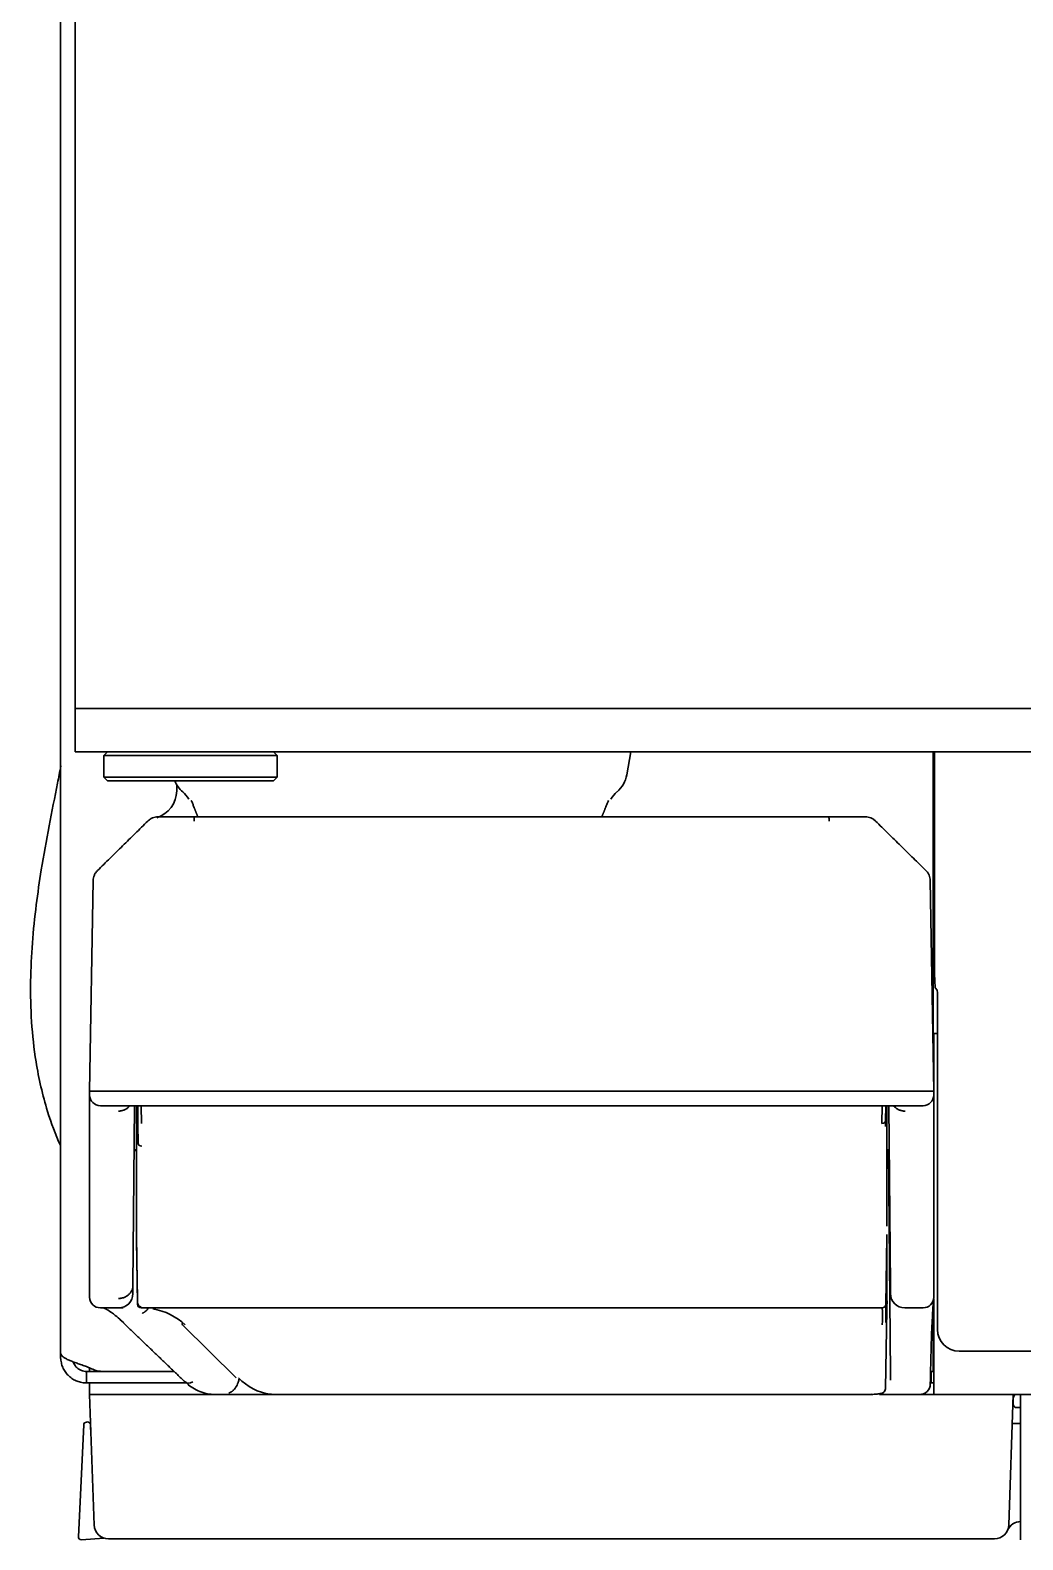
# Model space of a CAD drawing. Header units: inches. Extents: x 90 to 4162, y -443 to 3471.
# Drawn here: x 2248.8 to 2317.6, y 1241.9 to 1346.4 of the extents above; entities that cross this region are included whole.
import ezdxf

# ---------------------------------------------------------------- set-up
doc = ezdxf.new("R2010")
doc.units = ezdxf.units.IN
doc.layers.add('1', color=7, linetype='Continuous', true_color=0xffffff)
doc.layers.add('4', color=7, linetype='Continuous', true_color=0xffffff)

msp = doc.modelspace()

# ---------------------------------------------------------------- linework, layer by layer
at = {"layer": '1', "color": 7, "linetype": 'Continuous', "lineweight": 35}
for p, q in [((2251.89, 2262.96), (2251.89, 1299.46)), ((2250.89, 1254.81), (2250.89, 2249.66)), ((2251.89, 1299.46), (2253.89, 1299.46)), ((2251.89, 1296.46), (2251.89, 1299.46)), ((2253.89, 1299.46), (2251.89, 1299.46)), ((2253.89, 1299.46), (2433.06, 1299.46)), ((2433.06, 1299.46), (2253.89, 1299.46)), ((2251.89, 1296.46), (2253.89, 1296.46)), ((2253.89, 1296.46), (2433.06, 1296.46)), ((2254.14, 1296.46), (2253.89, 1296.21)), ((2265.89, 1296.21), (2265.64, 1296.46)), ((2290.11, 1294.87), (2290.39, 1296.46)), ((2311.35, 1275.03), (2311.35, 1296.46)), ((2253.89, 1296.21), (2265.89, 1296.21)), ((2253.89, 1296.21), (2253.89, 1294.71)), ((2265.89, 1294.71), (2265.89, 1296.21)), ((2253.89, 1294.71), (2254.14, 1294.46)), ((2265.89, 1294.71), (2253.89, 1294.71)), ((2265.64, 1294.46), (2254.14, 1294.46)), ((2265.64, 1294.46), (2265.89, 1294.71)), ((2258.93, 1293.77), (2258.93, 1294.18)), ((2260.15, 1291.96), (2304.12, 1291.96)), ((2252.89, 1272.96), (2253.15, 1287.55)), ((2311.14, 1287.55), (2311.39, 1272.96)), ((2311.39, 1275.16), (2311.39, 1276.96)), ((2311.39, 1276.96), (2311.64, 1276.96)), ((2311.39, 1272.96), (2311.39, 1275.16)), ((2252.9, 1272.69), (2252.89, 1272.96)), ((2252.89, 1272.96), (2259.89, 1272.96)), ((2252.9, 1272.62), (2252.9, 1272.69)), ((2304.39, 1272.96), (2259.89, 1272.96)), ((2311.39, 1272.96), (2304.39, 1272.96)), ((2311.39, 1272.96), (2311.39, 1272.69)), ((2311.39, 1272.69), (2311.38, 1272.62)), ((2252.89, 1271.79), (2252.89, 1260.13)), ((2259.89, 1271.96), (2253.65, 1271.96)), ((2255.9, 1259.52), (2256.01, 1271.96)), ((2256.14, 1263.66), (2256.14, 1271.96)), ((2256.26, 1269.35), (2256.22, 1271.96)), ((2256.25, 1270.93), (2256.23, 1271.96)), ((2256.47, 1271.96), (2256.5, 1270.73)), ((2304.39, 1271.96), (2259.89, 1271.96)), ((2310.64, 1271.96), (2304.39, 1271.96)), ((2307.79, 1270.73), (2307.81, 1271.96)), ((2308.05, 1271.96), (2308.04, 1270.93)), ((2308.14, 1263.72), (2308.14, 1271.96)), ((2308.38, 1259.52), (2308.27, 1271.96)), ((2311.39, 1271.79), (2311.39, 1272.22)), ((2311.39, 1260.13), (2311.39, 1271.79)), ((2308.38, 1253.38), (2308.24, 1268.86)), ((2256.22, 1258.2), (2256.14, 1262.96)), ((2308.06, 1258.2), (2308.14, 1262.87)), ((2308.14, 1258.24), (2308.14, 1262.53)), ((2252.9, 1258.7), (2252.89, 1258.96)), ((2252.9, 1258.69), (2252.9, 1258.7)), ((2255.9, 1259.52), (2255.9, 1258.95)), ((2308.38, 1258.95), (2308.38, 1259.52)), ((2308.38, 1258.75), (2308.38, 1258.95)), ((2311.39, 1258.7), (2311.39, 1258.96)), ((2311.39, 1258.7), (2311.39, 1258.69)), ((2254.9, 1257.96), (2253.65, 1257.96)), ((2255.22, 1257.96), (2254.9, 1257.96)), ((2307.81, 1257.96), (2256.48, 1257.96)), ((2308.04, 1252.38), (2308.13, 1257.82)), ((2308.06, 1258.2), (2308.06, 1258.2)), ((2308.13, 1257.82), (2308.14, 1258.24)), ((2310.64, 1257.96), (2309.38, 1257.96)), ((2311.35, 1253.56), (2311.35, 1258.5)), ((2311.39, 1253.76), (2311.39, 1258.58)), ((2255.08, 1257.09), (2255.1, 1257.07)), ((2255.11, 1257.06), (2255.26, 1256.92)), ((2259.34, 1256.78), (2263.04, 1253.12)), ((2311.26, 1256.83), (2311.29, 1257.57)), ((2311.29, 1257.57), (2311.29, 1257.6)), ((2250.89, 1254.81), (2250.89, 1254.56)), ((2252.69, 1253.9), (2253.02, 1253.75)), ((2253.02, 1253.56), (2252.69, 1253.56)), ((2252.89, 1253.76), (2252.89, 1253.8)), ((2252.89, 1253.56), (2252.89, 1253.76)), ((2253.02, 1253.56), (2253.86, 1253.56)), ((2253.86, 1253.56), (2258.75, 1253.56)), ((2253.86, 1253.56), (2258.74, 1253.56)), ((2258.51, 1253.56), (2258.5, 1253.56)), ((2311.18, 1253.56), (2311.35, 1253.56)), ((2311.19, 1253.56), (2311.19, 1252.76)), ((2311.39, 1253.96), (2311.35, 1253.96)), ((2311.39, 1251.96), (2311.39, 1253.76)), ((2253.02, 1252.76), (2252.69, 1252.76)), ((2252.89, 1251.96), (2252.89, 1252.76)), ((2253.86, 1252.76), (2253.02, 1252.76)), ((2253.86, 1252.76), (2259.64, 1252.76)), ((2308.38, 1252.95), (2308.38, 1253.38)), ((2311.14, 1252.82), (2311.14, 1252.69)), ((2311.39, 1252.76), (2311.14, 1252.76)), ((2252.89, 1251.96), (2256.89, 1251.96)), ((2253.21, 1242.92), (2252.89, 1251.96)), ((2252.89, 1251.96), (2256.89, 1251.96)), ((2256.89, 1251.96), (2261.65, 1251.96)), ((2261.65, 1251.96), (2256.89, 1251.96)), ((2263.07, 1251.96), (2261.65, 1251.96)), ((2263.65, 1251.96), (2263.07, 1251.96)), ((2266.48, 1251.96), (2263.65, 1251.96)), ((2265.38, 1251.98), (2265.41, 1251.98)), ((2265.59, 1251.98), (2265.59, 1251.97)), ((2265.59, 1251.97), (2307.03, 1251.97)), ((2307.11, 1251.96), (2266.48, 1251.96)), ((2307.03, 1251.97), (2307.03, 1251.98)), ((2309.38, 1251.96), (2307.63, 1251.96)), ((2310.39, 1251.96), (2309.38, 1251.96)), ((2310.39, 1251.96), (2315.89, 1251.96)), ((2311.39, 1251.96), (2310.39, 1251.96)), ((2940.39, 1251.96), (2311.39, 1251.96)), ((2316.89, 1251.96), (2316.58, 1242.92)), ((2316.89, 1251.71), (2316.89, 1251.31)), ((2317.39, 1251.96), (2317.39, 1250.06)), ((2317.04, 1251.06), (2317.39, 1251.06)), ((2252.49, 1249.86), (2252.12, 1242.11)), ((2252.74, 1250.06), (2252.68, 1250.05)), ((2252.99, 1249.2), (2252.95, 1249.87)), ((2252.97, 1249.6), (2252.97, 1249.56)), ((2316.82, 1249.96), (2317.39, 1249.96)), ((2317.39, 1250.06), (2317.39, 1250.06)), ((2317.39, 1250.06), (2317.39, 1250.05)), ((2317.39, 1249.86), (2317.39, 1250.05)), ((2317.39, 1249.86), (2317.39, 1242.11)), ((2252.33, 1241.9), (2253.89, 1242.01)), ((2256.89, 1241.96), (2254.21, 1241.96)), ((2315.58, 1241.96), (2256.89, 1241.96)), ((2317.39, 1241.9), (2317.39, 1242.11))]:
    msp.add_line(p, q, dxfattribs=at)
for centre, radius, start, end in [((2260.64, 1295.22), 2, 202.3861, 229.6356), ((2288.14, 1295.22), 2, 310.3644, 350), ((2256.93, 1293.8), 2, 288.4743, 359), ((2258.05, 1292.17), 2, 30.9598, 49.6356), ((2290.73, 1292.17), 2, 130.3644, 149.0402), ((2253.65, 1272.71), 0.75, 181, 270), ((2310.64, 1272.71), 0.75, 270, 359), ((2256.23, 1268.71), 0.25, 112.0436, 179.5), ((2308.05, 1268.71), 0.25, 0.5, 68.2781), ((2303.14, 1262.96), 5, 359, 1), ((2253.65, 1258.71), 0.75, 181, 270), ((2254.9, 1258.96), 1, 270, 359.5), ((2309.38, 1258.96), 1, 180.5, 270), ((2310.64, 1258.71), 0.75, 270, 359), ((2256.47, 1258.21), 0.25, 181, 270), ((2307.81, 1258.21), 0.25, 270, 359), ((2253.86, 1255.56), 2, 245, 270), ((2310.39, 1252.71), 0.75, 270, 359), ((2317.17, 1251.71), 0.283, 118.0725, 180), ((2317.17, 1251.31), 0.283, 180, 241.9275), ((2252.69, 1249.85), 0.2, 94, 177.2492), ((2252.75, 1249.86), 0.2, 3.1709, 94), ((2255.17, 1249.76), 2.2, 179.0738, 184), ((2317.41, 1242.16), 1, 90, 156.4218), ((2252.32, 1242.1), 0.2, 177.2492, 274), ((2254.21, 1242.96), 1, 182, 270), ((2315.58, 1242.96), 1, 270, 358)]:
    msp.add_arc(centre, radius, start, end, dxfattribs=at)
for centre, major_axis, ratio, start_param, end_param in [((2307.79, 1270.93), (-0.25, 0.004), 0.824364, 1.585185, 3.141593), ((2256.51, 1269.35), (0.25, 0), 0.766044, 3.164377, 4.712389), ((2256.47, 1258.21), (0, 0.25), 0.999996, 1.58825, 3.141593), ((2256.48, 1258.28), (0.249, -0.021), 0.989887, 3.245007, 4.796454), ((2256.62, 1253.96), (-4.09, 0.99), 0.946888, 4.175849, 4.781407), ((2307.74, 1253.96), (0.07, 4), 0.00927, 5.497959, 6.283357), ((2307.99, 1253.95), (0.07, 4.25), 0.008725, 5.497939, 6.283338), ((2303.14, 1258.34), (0, 5.41), 0.924908, 4.692875, 4.731903), ((2311.33, 1254.94), (0.07, 3.75), 0.030238, 0.459599, 0.785927), ((2259.51, 1256.96), (-0.176, -0.178), 0.57499, 5.307142, 6.283197), ((2260.04, 1253.37), (0.524, 0.537), 0.57245, 3.136615, 4.181562), ((2265.77, 1255.95), (-0.63, 3.96), 0.922648, 2.211488, 2.873854)]:
    msp.add_ellipse(centre, major_axis=major_axis, ratio=ratio, start_param=start_param, end_param=end_param, dxfattribs=at)
for points, knots in [([(2250.91, 1295.49), (2250.83, 1295.09), (2250.56, 1293.7), (2250.08, 1291.3), (2249.57, 1288.5), (2249.05, 1284.92), (2248.68, 1280.46), (2248.96, 1275.64), (2249.83, 1271.86), (2250.53, 1269.97), (2250.87, 1269.2)], [0, 0, 0, 0, 0.044703, 0.154231, 0.268231, 0.358584, 0.556364, 0.768307, 0.902886, 1, 1, 1, 1]), ([(2259.93, 1293.1), (2259.93, 1293.1), (2259.93, 1293.1), (2259.96, 1293.05), (2260.03, 1292.91), (2260.09, 1292.73), (2260.12, 1292.64)], [0, 0, 0, 0, 0.012015, 0.275621, 0.725992, 1, 1, 1, 1]), ([(2288.68, 1292.69), (2288.72, 1292.79), (2288.78, 1292.97), (2288.84, 1293.08), (2288.85, 1293.1), (2288.85, 1293.1)], [0, 0, 0, 0, 0.384262, 0.830147, 1, 1, 1, 1]), ([(2256.93, 1291.67), (2256.98, 1291.72), (2257.03, 1291.76), (2257.14, 1291.83), (2257.19, 1291.86), (2257.31, 1291.91), (2257.38, 1291.93), (2257.5, 1291.95), (2257.57, 1291.96), (2257.63, 1291.96)], [0, 0, 0, 0, 0.25, 0.25, 0.5, 0.5, 0.75, 0.75, 1, 1, 1, 1]), ([(2257.63, 1291.96), (2257.63, 1291.96), (2257.64, 1291.96), (2257.65, 1291.96), (2257.66, 1291.96), (2257.67, 1291.96), (2257.68, 1291.96), (2257.7, 1291.96), (2257.71, 1291.96), (2257.73, 1291.96), (2257.74, 1291.96), (2257.77, 1291.96), (2257.78, 1291.96), (2257.81, 1291.96), (2257.82, 1291.96), (2257.87, 1291.96), (2257.91, 1291.96), (2257.99, 1291.96), (2258.03, 1291.96), (2258.12, 1291.96), (2258.17, 1291.96), (2258.25, 1291.96), (2258.28, 1291.96), (2258.33, 1291.96), (2258.36, 1291.96), (2258.45, 1291.96), (2258.51, 1291.96), (2258.63, 1291.96), (2258.7, 1291.96), (2258.8, 1291.96), (2258.83, 1291.96), (2258.89, 1291.96), (2258.9, 1291.96), (2258.94, 1291.96), (2258.96, 1291.96), (2259.05, 1291.96), (2259.12, 1291.96), (2259.27, 1291.96), (2259.35, 1291.96), (2259.5, 1291.96), (2259.58, 1291.96), (2259.7, 1291.96), (2259.74, 1291.96), (2259.82, 1291.96), (2259.86, 1291.96), (2259.95, 1291.96), (2259.99, 1291.96), (2260.05, 1291.96), (2260.07, 1291.96), (2260.11, 1291.96), (2260.13, 1291.96), (2260.15, 1291.96)], [0, 0, 0, 0, 0.0625, 0.0625, 0.09375, 0.09375, 0.125, 0.125, 0.15625, 0.15625, 0.1875, 0.1875, 0.21875, 0.21875, 0.25, 0.25, 0.3125, 0.3125, 0.375, 0.375, 0.4375, 0.4375, 0.46875, 0.46875, 0.5, 0.5, 0.5625, 0.5625, 0.625, 0.625, 0.65625, 0.65625, 0.671875, 0.671875, 0.6875, 0.6875, 0.75, 0.75, 0.8125, 0.8125, 0.875, 0.875, 0.90625, 0.90625, 0.9375, 0.9375, 0.96875, 0.96875, 0.984375, 0.984375, 1, 1, 1, 1]), ([(2260.15, 1291.96), (2260.15, 1291.96), (2260.15, 1291.95), (2260.15, 1291.93), (2260.15, 1291.91), (2260.15, 1291.86), (2260.15, 1291.83), (2260.15, 1291.76), (2260.15, 1291.72), (2260.15, 1291.67)], [0, 0, 0, 0, 0.247768, 0.247768, 0.498512, 0.498512, 0.749256, 0.749256, 1, 1, 1, 1]), ([(2304.12, 1291.96), (2304.2, 1291.96), (2304.28, 1291.96), (2304.4, 1291.96), (2304.44, 1291.96), (2304.52, 1291.96), (2304.56, 1291.96), (2304.64, 1291.96), (2304.68, 1291.96), (2304.76, 1291.96), (2304.8, 1291.96), (2304.88, 1291.96), (2304.92, 1291.96), (2305, 1291.96), (2305.04, 1291.96), (2305.15, 1291.96), (2305.22, 1291.96), (2305.37, 1291.96), (2305.44, 1291.96), (2305.57, 1291.96), (2305.64, 1291.96), (2305.72, 1291.96), (2305.74, 1291.96), (2305.77, 1291.96), (2305.81, 1291.96), (2305.86, 1291.96), (2305.95, 1291.96), (2306, 1291.96), (2306.11, 1291.96), (2306.15, 1291.96), (2306.22, 1291.96), (2306.25, 1291.96), (2306.28, 1291.96), (2306.29, 1291.96), (2306.31, 1291.96), (2306.32, 1291.96), (2306.37, 1291.96), (2306.41, 1291.96), (2306.47, 1291.96), (2306.5, 1291.96), (2306.55, 1291.96), (2306.57, 1291.96), (2306.6, 1291.96), (2306.61, 1291.96), (2306.62, 1291.96), (2306.63, 1291.96), (2306.64, 1291.96), (2306.64, 1291.96), (2306.65, 1291.96), (2306.65, 1291.96), (2306.65, 1291.96), (2306.65, 1291.96), (2306.65, 1291.96)], [0, 0, 0, 0, 0.0625, 0.0625, 0.09375, 0.09375, 0.125, 0.125, 0.15625, 0.15625, 0.1875, 0.1875, 0.21875, 0.21875, 0.25, 0.25, 0.3125, 0.3125, 0.375, 0.375, 0.4375, 0.4375, 0.453125, 0.453125, 0.46875, 0.5, 0.5, 0.5625, 0.5625, 0.625, 0.625, 0.65625, 0.65625, 0.671875, 0.671875, 0.6875, 0.6875, 0.75, 0.75, 0.8125, 0.8125, 0.875, 0.875, 0.90625, 0.90625, 0.9375, 0.9375, 0.96875, 0.96875, 0.984375, 0.984375, 1, 1, 1, 1]), ([(2304.12, 1291.96), (2304.12, 1291.96), (2304.12, 1291.95), (2304.12, 1291.93), (2304.12, 1291.91), (2304.12, 1291.86), (2304.13, 1291.83), (2304.13, 1291.76), (2304.13, 1291.72), (2304.13, 1291.67)], [0, 0, 0, 0, 0.25, 0.25, 0.5, 0.5, 0.75, 0.75, 1, 1, 1, 1]), ([(2307.35, 1291.67), (2307.31, 1291.72), (2307.25, 1291.76), (2307.15, 1291.83), (2307.09, 1291.86), (2306.97, 1291.91), (2306.91, 1291.93), (2306.78, 1291.95), (2306.71, 1291.96), (2306.65, 1291.96)], [0, 0, 0, 0, 0.25, 0.25, 0.5, 0.5, 0.75, 0.75, 1, 1, 1, 1]), ([(2253.44, 1288.24), (2253.4, 1288.2), (2253.36, 1288.15), (2253.28, 1288.04), (2253.25, 1287.98), (2253.2, 1287.87), (2253.18, 1287.8), (2253.15, 1287.68), (2253.15, 1287.61), (2253.15, 1287.55)], [0, 0, 0, 0, 0.25, 0.25, 0.5, 0.5, 0.75, 0.75, 1, 1, 1, 1]), ([(2310.84, 1288.24), (2310.88, 1288.2), (2310.93, 1288.15), (2311, 1288.04), (2311.03, 1287.98), (2311.08, 1287.87), (2311.1, 1287.8), (2311.13, 1287.68), (2311.14, 1287.61), (2311.14, 1287.55)], [0, 0, 0, 0, 0.25, 0.25, 0.5, 0.5, 0.75, 0.75, 1, 1, 1, 1]), ([(2252.9, 1271.38), (2252.9, 1271.38), (2252.9, 1271.39), (2252.9, 1271.4), (2252.9, 1271.42), (2252.9, 1271.45), (2252.9, 1271.52), (2252.9, 1271.65), (2252.9, 1271.83), (2252.9, 1271.95), (2252.9, 1272.04), (2252.9, 1272.07), (2252.9, 1272.13), (2252.9, 1272.15), (2252.9, 1272.23), (2252.9, 1272.28), (2252.9, 1272.35), (2252.9, 1272.37), (2252.9, 1272.41), (2252.9, 1272.43), (2252.9, 1272.48), (2252.9, 1272.51), (2252.9, 1272.56), (2252.9, 1272.58), (2252.9, 1272.6), (2252.9, 1272.61), (2252.9, 1272.61), (2252.9, 1272.61), (2252.9, 1272.61), (2252.9, 1272.62)], [0, 0, 0, 0, 0.007812, 0.007812, 0.015625, 0.03125, 0.0625, 0.125, 0.25, 0.375, 0.375, 0.4375, 0.4375, 0.5, 0.5, 0.625, 0.625, 0.6875, 0.6875, 0.75, 0.75, 0.875, 0.875, 0.9375, 0.96875, 0.984375, 0.992188, 0.992188, 1, 1, 1, 1]), ([(2311.38, 1272.62), (2311.38, 1272.61), (2311.38, 1272.61), (2311.38, 1272.61), (2311.38, 1272.61), (2311.38, 1272.6), (2311.38, 1272.58), (2311.38, 1272.53), (2311.38, 1272.45), (2311.38, 1272.37), (2311.38, 1272.3), (2311.38, 1272.28), (2311.38, 1272.23), (2311.38, 1272.21), (2311.38, 1272.13), (2311.38, 1272.07), (2311.38, 1271.98), (2311.38, 1271.95), (2311.38, 1271.89), (2311.38, 1271.86), (2311.38, 1271.76), (2311.38, 1271.69), (2311.38, 1271.58), (2311.38, 1271.52), (2311.38, 1271.45), (2311.38, 1271.42), (2311.38, 1271.4), (2311.38, 1271.39), (2311.38, 1271.38), (2311.38, 1271.38)], [0, 0, 0, 0, 0.007812, 0.007812, 0.015625, 0.03125, 0.0625, 0.125, 0.25, 0.375, 0.375, 0.4375, 0.4375, 0.5, 0.5, 0.625, 0.625, 0.6875, 0.6875, 0.75, 0.75, 0.875, 0.875, 0.9375, 0.96875, 0.984375, 0.992187, 0.992187, 1, 1, 1, 1]), ([(2255.68, 1271.95), (2255.68, 1271.95), (2255.67, 1271.94), (2255.64, 1271.91), (2255.62, 1271.89), (2255.55, 1271.82), (2255.5, 1271.78), (2255.44, 1271.74), (2255.42, 1271.73), (2255.39, 1271.72), (2255.35, 1271.69), (2255.28, 1271.66), (2255.22, 1271.64), (2255.17, 1271.63), (2255.15, 1271.62), (2255.12, 1271.62), (2255.11, 1271.61), (2255.06, 1271.6), (2255.03, 1271.6), (2254.99, 1271.59), (2254.98, 1271.59), (2254.96, 1271.59), (2254.96, 1271.59), (2254.95, 1271.59), (2254.93, 1271.59), (2254.91, 1271.59), (2254.9, 1271.59)], [0, 0, 0, 0, 0.031295, 0.031295, 0.138929, 0.138929, 0.354196, 0.354196, 0.408013, 0.408013, 0.46183, 0.569464, 0.677098, 0.677098, 0.730915, 0.730915, 0.784732, 0.784732, 0.892366, 0.892366, 0.919275, 0.919275, 0.932729, 0.932729, 0.946183, 1, 1, 1, 1]), ([(2308.6, 1271.95), (2308.6, 1271.95), (2308.61, 1271.94), (2308.64, 1271.91), (2308.66, 1271.89), (2308.73, 1271.82), (2308.78, 1271.78), (2308.85, 1271.74), (2308.86, 1271.73), (2308.89, 1271.72), (2308.93, 1271.69), (2309, 1271.66), (2309.07, 1271.64), (2309.11, 1271.63), (2309.13, 1271.62), (2309.16, 1271.62), (2309.18, 1271.61), (2309.22, 1271.6), (2309.26, 1271.6), (2309.3, 1271.59), (2309.31, 1271.59), (2309.32, 1271.59), (2309.32, 1271.59), (2309.33, 1271.59), (2309.35, 1271.59), (2309.37, 1271.59), (2309.39, 1271.59)], [0, 0, 0, 0, 0.031295, 0.031295, 0.138929, 0.138929, 0.354196, 0.354196, 0.408013, 0.408013, 0.46183, 0.569464, 0.677098, 0.677098, 0.730915, 0.730915, 0.784732, 0.784732, 0.892366, 0.892366, 0.919275, 0.919275, 0.932729, 0.932729, 0.946183, 1, 1, 1, 1]), ([(2256.25, 1270.53), (2256.25, 1270.6), (2256.25, 1270.66), (2256.25, 1270.79), (2256.25, 1270.86), (2256.25, 1270.93)], [0, 0, 0, 0, 0.470628, 0.470628, 1, 1, 1, 1]), ([(2308.04, 1270.93), (2308.03, 1270.86), (2308.03, 1270.79), (2308.03, 1270.66), (2308.03, 1270.6), (2308.03, 1270.53)], [0, 0, 0, 0, 0.533582, 0.533582, 1, 1, 1, 1]), ([(2311.39, 1266.96), (2311.39, 1266.96), (2311.39, 1266.73), (2311.39, 1265.85), (2311.39, 1265.22), (2311.39, 1264.46)], [0, 0, 0, 0, 0.5, 0.5, 1, 1, 1, 1]), ([(2256.14, 1262.96), (2256.14, 1262.96), (2256.14, 1262.96), (2256.14, 1262.96), (2256.14, 1262.96), (2256.14, 1262.96), (2256.14, 1262.96), (2256.14, 1262.96), (2256.14, 1262.97), (2256.14, 1262.97), (2256.14, 1262.98), (2256.14, 1262.98), (2256.14, 1262.99), (2256.14, 1263.01), (2256.14, 1263.03), (2256.14, 1263.06), (2256.14, 1263.1), (2256.14, 1263.14), (2256.14, 1263.18), (2256.14, 1263.23), (2256.14, 1263.29), (2256.14, 1263.35), (2256.14, 1263.41), (2256.14, 1263.47), (2256.14, 1263.52), (2256.14, 1263.56), (2256.14, 1263.6), (2256.14, 1263.63), (2256.14, 1263.65), (2256.14, 1263.66)], [0, 0, 0, 0, 0.009468, 0.02357, 0.039188, 0.056319, 0.074962, 0.095114, 0.116776, 0.139945, 0.16462, 0.1908, 0.218484, 0.247672, 0.320258, 0.386234, 0.445625, 0.498443, 0.555274, 0.616003, 0.680643, 0.749215, 0.802895, 0.850639, 0.892439, 0.928287, 0.95817, 0.982078, 1, 1, 1, 1]), ([(2256.22, 1258.2), (2256.21, 1258.82), (2256.2, 1259.44), (2256.17, 1261.01), (2256.16, 1261.96), (2256.14, 1262.91)], [0, 0, 0, 0, 0.394726, 0.394726, 1, 1, 1, 1]), ([(2311.39, 1261.46), (2311.39, 1260.7), (2311.39, 1260.07), (2311.39, 1259.19), (2311.39, 1258.96), (2311.39, 1258.96)], [0, 0, 0, 0, 0.500085, 0.500085, 1, 1, 1, 1]), ([(2255.9, 1259.51), (2255.9, 1259.45), (2255.9, 1259.39), (2255.88, 1259.31), (2255.87, 1259.28), (2255.85, 1259.22), (2255.84, 1259.2), (2255.8, 1259.11), (2255.77, 1259.06), (2255.72, 1259), (2255.71, 1258.99), (2255.69, 1258.97), (2255.68, 1258.96), (2255.65, 1258.92), (2255.63, 1258.9), (2255.56, 1258.84), (2255.51, 1258.8), (2255.44, 1258.76), (2255.43, 1258.75), (2255.4, 1258.74), (2255.36, 1258.71), (2255.29, 1258.68), (2255.22, 1258.66), (2255.18, 1258.65), (2255.16, 1258.65), (2255.13, 1258.64), (2255.11, 1258.64), (2255.07, 1258.63), (2255.03, 1258.62), (2255, 1258.62), (2254.99, 1258.62), (2254.99, 1258.62), (2254.98, 1258.62), (2254.97, 1258.62), (2254.95, 1258.62), (2254.92, 1258.62), (2254.9, 1258.62)], [0, 0, 0, 0, 0.125, 0.125, 0.1875, 0.1875, 0.25, 0.25, 0.375, 0.375, 0.40625, 0.40625, 0.4375, 0.4375, 0.5, 0.5, 0.625, 0.625, 0.65625, 0.65625, 0.6875, 0.75, 0.8125, 0.8125, 0.84375, 0.84375, 0.875, 0.875, 0.9375, 0.9375, 0.945312, 0.945312, 0.953125, 0.953125, 0.96875, 1, 1, 1, 1]), ([(2253.88, 1257.96), (2253.88, 1257.96), (2253.88, 1257.96), (2253.96, 1257.93), (2254.22, 1257.78), (2254.62, 1257.49), (2254.95, 1257.21), (2255.09, 1257.07)], [0, 0, 0, 0, 0.029459, 0.180887, 0.408653, 0.748823, 1, 1, 1, 1]), ([(2256.53, 1257.58), (2256.55, 1257.58), (2256.57, 1257.59), (2256.59, 1257.61), (2256.6, 1257.61), (2256.61, 1257.61), (2256.62, 1257.62), (2256.64, 1257.63), (2256.66, 1257.65), (2256.68, 1257.66), (2256.72, 1257.68), (2256.74, 1257.7), (2256.79, 1257.74), (2256.83, 1257.77), (2256.88, 1257.82), (2256.9, 1257.84), (2256.93, 1257.88), (2256.94, 1257.89), (2256.96, 1257.92), (2256.97, 1257.92), (2256.97, 1257.92)], [0, 0, 0, 0, 0.12241, 0.12241, 0.153013, 0.153013, 0.183615, 0.244821, 0.244821, 0.367231, 0.367231, 0.489641, 0.489641, 0.734462, 0.734462, 0.856872, 0.856872, 0.979282, 0.979282, 1, 1, 1, 1]), ([(2311.26, 1256.86), (2311.25, 1256.71), (2311.25, 1256.56), (2311.23, 1256.27), (2311.23, 1256.12), (2311.21, 1255.69), (2311.2, 1255.39), (2311.19, 1254.81), (2311.18, 1254.52), (2311.17, 1253.94), (2311.16, 1253.64), (2311.15, 1253.35)], [0, 0, 0, 0, 0.125, 0.125, 0.25, 0.25, 0.5, 0.5, 0.75, 0.75, 1, 1, 1, 1]), ([(2250.89, 1254.81), (2250.89, 1254.81), (2250.89, 1254.81), (2250.89, 1254.8), (2250.89, 1254.79), (2250.9, 1254.79), (2250.9, 1254.78)], [0, 0, 0, 0, 0.253656, 0.505818, 0.755049, 1, 1, 1, 1]), ([(2250.9, 1254.41), (2250.9, 1254.42), (2250.89, 1254.44), (2250.89, 1254.48), (2250.89, 1254.52), (2250.89, 1254.54), (2250.89, 1254.56)], [0, 0, 0, 0, 0.244951, 0.494182, 0.746344, 1, 1, 1, 1]), ([(2250.9, 1254.78), (2250.91, 1254.75), (2250.93, 1254.71), (2250.99, 1254.64), (2251.02, 1254.6), (2251.12, 1254.52), (2251.18, 1254.49), (2251.31, 1254.41), (2251.39, 1254.38), (2251.55, 1254.3), (2251.64, 1254.27), (2251.83, 1254.19), (2251.93, 1254.16), (2252.14, 1254.08), (2252.25, 1254.05), (2252.47, 1253.97), (2252.58, 1253.93), (2252.69, 1253.9)], [0, 0, 0, 0, 0.125, 0.125, 0.25, 0.25, 0.375, 0.375, 0.5, 0.5, 0.625, 0.625, 0.75, 0.75, 0.875, 0.875, 1, 1, 1, 1]), ([(2252.69, 1252.76), (2252.58, 1252.76), (2252.47, 1252.77), (2252.25, 1252.81), (2252.14, 1252.84), (2251.93, 1252.92), (2251.83, 1252.97), (2251.64, 1253.09), (2251.55, 1253.16), (2251.39, 1253.31), (2251.31, 1253.39), (2251.18, 1253.57), (2251.12, 1253.67), (2251.02, 1253.87), (2250.99, 1253.97), (2250.93, 1254.19), (2250.91, 1254.3), (2250.9, 1254.41)], [0, 0, 0, 0, 0.125, 0.125, 0.25, 0.25, 0.375, 0.375, 0.5, 0.5, 0.625, 0.625, 0.75, 0.75, 0.875, 0.875, 1, 1, 1, 1]), ([(2252.69, 1253.56), (2252.57, 1253.56), (2252.44, 1253.58), (2252.21, 1253.67), (2252.11, 1253.74), (2251.92, 1253.9), (2251.85, 1254.01), (2251.78, 1254.15), (2251.76, 1254.19), (2251.75, 1254.22)], [0, 0, 0, 0, 0.302566, 0.302566, 0.605132, 0.605132, 0.907698, 0.907698, 1, 1, 1, 1]), ([(2259.72, 1252.64), (2259.86, 1252.53), (2260.33, 1252.21), (2260.99, 1251.99), (2261.5, 1251.96), (2261.65, 1251.96)], [0, 0, 0, 0, 0.241934, 0.785475, 1, 1, 1, 1]), ([(2262.54, 1252.07), (2262.56, 1252.07), (2262.58, 1252.08), (2262.6, 1252.09), (2262.61, 1252.09), (2262.62, 1252.1), (2262.63, 1252.1), (2262.65, 1252.11), (2262.7, 1252.13), (2262.74, 1252.16), (2262.79, 1252.19), (2262.8, 1252.2), (2262.82, 1252.22), (2262.82, 1252.22), (2262.85, 1252.25), (2262.87, 1252.27), (2262.92, 1252.32), (2262.96, 1252.36), (2263, 1252.41), (2263.01, 1252.43), (2263.02, 1252.45), (2263.03, 1252.46), (2263.05, 1252.49), (2263.07, 1252.52), (2263.11, 1252.59), (2263.13, 1252.64), (2263.16, 1252.72), (2263.17, 1252.75), (2263.19, 1252.8), (2263.2, 1252.83), (2263.22, 1252.91), (2263.23, 1252.97), (2263.24, 1253.02)], [0, 0, 0, 0, 0.0625, 0.0625, 0.078125, 0.078125, 0.09375, 0.125, 0.125, 0.25, 0.25, 0.28125, 0.28125, 0.3125, 0.3125, 0.375, 0.375, 0.5, 0.5, 0.53125, 0.53125, 0.5625, 0.5625, 0.625, 0.625, 0.75, 0.75, 0.8125, 0.8125, 0.875, 0.875, 1, 1, 1, 1]), ([(2311.15, 1253.35), (2311.15, 1253.29), (2311.15, 1253.24), (2311.15, 1253.13), (2311.15, 1253.08), (2311.15, 1252.99), (2311.15, 1252.95), (2311.15, 1252.9), (2311.15, 1252.87), (2311.14, 1252.84), (2311.14, 1252.83), (2311.14, 1252.82), (2311.14, 1252.82), (2311.14, 1252.82), (2311.14, 1252.82), (2311.14, 1252.82)], [0, 0, 0, 0, 0.25, 0.25, 0.5, 0.5, 0.75, 0.75, 0.875, 0.9375, 0.96875, 0.984375, 0.992188, 0.992188, 1, 1, 1, 1]), ([(2265.38, 1251.99), (2265.39, 1251.98), (2265.44, 1251.98), (2265.52, 1251.97), (2265.58, 1251.97), (2265.59, 1251.97)], [0, 0, 0, 0, 0.254138, 0.78156, 1, 1, 1, 1]), ([(2307.05, 1251.98), (2307.09, 1251.97), (2307.23, 1251.97), (2307.48, 1251.99), (2307.71, 1252.02), (2307.88, 1252.09), (2308, 1252.2), (2308.04, 1252.32), (2308.03, 1252.37), (2308.03, 1252.38)], [0, 0, 0, 0, 0.082776, 0.298336, 0.539932, 0.714037, 0.8528, 0.977999, 1, 1, 1, 1])]:
    msp.add_open_spline(points, degree=3, knots=knots, dxfattribs=at)
for points, degree in [([(2260.11, 1292.69), (2260.24, 1292.33), (2260.4, 1291.97)], 2), ([(2288.37, 1291.96), (2288.57, 1292.39), (2288.72, 1292.82)], 2), ([(2256.93, 1291.67), (2253.44, 1288.24)], 1), ([(2307.35, 1291.67), (2310.84, 1288.24)], 1), ([(2252.89, 1272.96), (2252.89, 1272.96), (2252.89, 1272.54), (2252.89, 1271.79)], 3), ([(2311.39, 1271.79), (2311.39, 1272.54), (2311.39, 1272.96), (2311.39, 1272.96)], 3), ([(2256.14, 1263), (2256.18, 1260.6), (2256.22, 1258.2)], 2), ([(2256.14, 1262.92), (2256.14, 1262.91), (2256.14, 1262.91), (2256.14, 1262.91)], 3), ([(2308.06, 1258.2), (2308.1, 1260.57), (2308.14, 1262.95)], 2), ([(2308.14, 1263.61), (2308.14, 1263.76)], 1), ([(2308.14, 1262.62), (2308.14, 1262.67)], 1), ([(2252.89, 1260.13), (2252.89, 1259.38), (2252.89, 1258.96), (2252.89, 1258.96)], 3), ([(2311.39, 1258.96), (2311.39, 1258.96), (2311.39, 1259.38), (2311.39, 1260.13)], 3), ([(2255.9, 1259.51), (2255.9, 1259.51), (2255.9, 1259.51), (2255.9, 1259.52)], 3), ([(2308.38, 1259.52), (2308.38, 1259.51), (2308.38, 1259.51), (2308.38, 1259.51)], 3), ([(2308.38, 1258.75), (2308.38, 1258.75), (2308.38, 1258.75), (2308.38, 1258.75)], 3), ([(2255.08, 1257.09), (2255.1, 1257.07), (2255.11, 1257.06)], 2), ([(2255.24, 1256.92), (2259.51, 1252.83)], 1), ([(2252.69, 1253.56), (2252.69, 1252.76)], 1), ([(2259.53, 1252.86), (2259.81, 1252.58)], 1), ([(2308.38, 1253.38), (2308.38, 1253.38), (2308.38, 1253.38), (2308.38, 1253.38)], 3)]:
    msp.add_open_spline(points, degree=degree, dxfattribs=at)
at = {"layer": '4', "color": 7, "linetype": 'Continuous', "lineweight": 35}
for p, q in [((2311.43, 1282.1), (2311.43, 1296.46)), ((2311.62, 1279.97), (2311.5, 1280.1)), ((2311.64, 1279.47), (2311.64, 1256.46)), ((2313.14, 1254.96), (2938.64, 1254.96))]:
    msp.add_line(p, q, dxfattribs=at)
for centre, major_axis, ratio, start_param, end_param in [((2311.5, 1282.1), (0, 2), 0.034921, 1.570796, 3.106686), ((2311.62, 1279.47), (0, 0.5), 0.034921, 4.712389, 6.248279), ((2313.14, 1256.46), (-1.06, -1.06), 0.998783, 5.498396, 7.067974)]:
    msp.add_ellipse(centre, major_axis=major_axis, ratio=ratio, start_param=start_param, end_param=end_param, dxfattribs=at)

doc.saveas('drawing.dxf')
